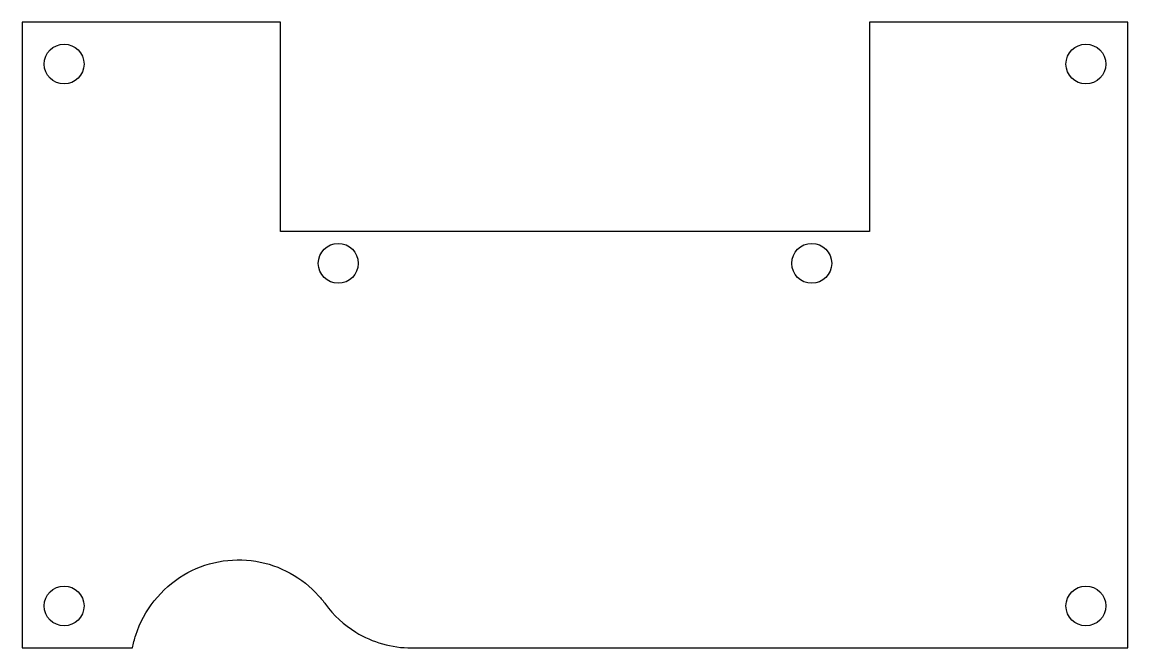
# Model space of a CAD drawing. Header units: inches. Extents: x -3.77 to 1.77, y -1.67 to 1.47.
import ezdxf

# ---------------------------------------------------------------- set-up
doc = ezdxf.new("R2010")
doc.units = ezdxf.units.IN
doc.layers.get('0').update_dxf_attribs({"linetype": 'CONTINUOUS'})

msp = doc.modelspace()

# ---------------------------------------------------------------- linework, layer by layer
for p, q in [((-2.4757, 1.468), (-3.772, 1.468)), ((-3.772, 1.468), (-3.772, -1.6735)), ((-2.4757, 0.4176), (-2.4757, 1.468)), ((1.7743, 1.468), (0.478, 1.468)), ((0.478, 1.468), (0.478, 0.4176)), ((1.7743, -1.6735), (1.7743, 1.468)), ((0.478, 0.4176), (-2.4757, 0.4176)), ((-3.772, -1.6735), (-3.2187, -1.6735)), ((-1.8192, -1.6735), (1.7743, -1.6735))]:
    msp.add_line(p, q)
for centre in [(-3.5613, 1.2574), (1.5637, 1.2574), (-2.1863, 0.257), (0.1887, 0.257), (-3.5613, -1.4629), (1.5637, -1.4629)]:
    msp.add_circle(centre, 0.1)
for points, knots in [([(-3.2187, -1.6735), (-3.2143, -1.6518), (-3.2087, -1.6304), (-3.2018, -1.6094), (-3.1611, -1.4849), (-3.0755, -1.3754), (-2.9615, -1.3073), (-2.8542, -1.2432), (-2.7244, -1.2179), (-2.6004, -1.2381), (-2.4787, -1.258), (-2.3662, -1.3207), (-2.2849, -1.4115), (-2.2726, -1.4252), (-2.2611, -1.4394), (-2.2503, -1.4542)], [-1.365248, -1.365248, -1.365248, -1.365248, -1.243176, -1.243176, -1.243176, -0.522256, -0.522256, -0.522256, 0.155653, 0.155653, 0.155653, 0.82135, 0.82135, 0.82135, 0.921753, 0.921753, 0.921753, 0.921753]), ([(-2.2503, -1.4542), (-2.2094, -1.5103), (-2.1579, -1.558), (-2.0988, -1.5944), (-2.0569, -1.6201), (-2.0117, -1.6399), (-1.9645, -1.6533), (-1.9172, -1.6667), (-1.8683, -1.6735), (-1.8192, -1.6735)], [0, 0, 0, 0, 0.568423, 0.568423, 0.568423, 0.970376, 0.970376, 0.970376, 1.372329, 1.372329, 1.372329, 1.372329])]:
    msp.add_open_spline(points, degree=3, knots=knots)

doc.saveas('drawing.dxf')
